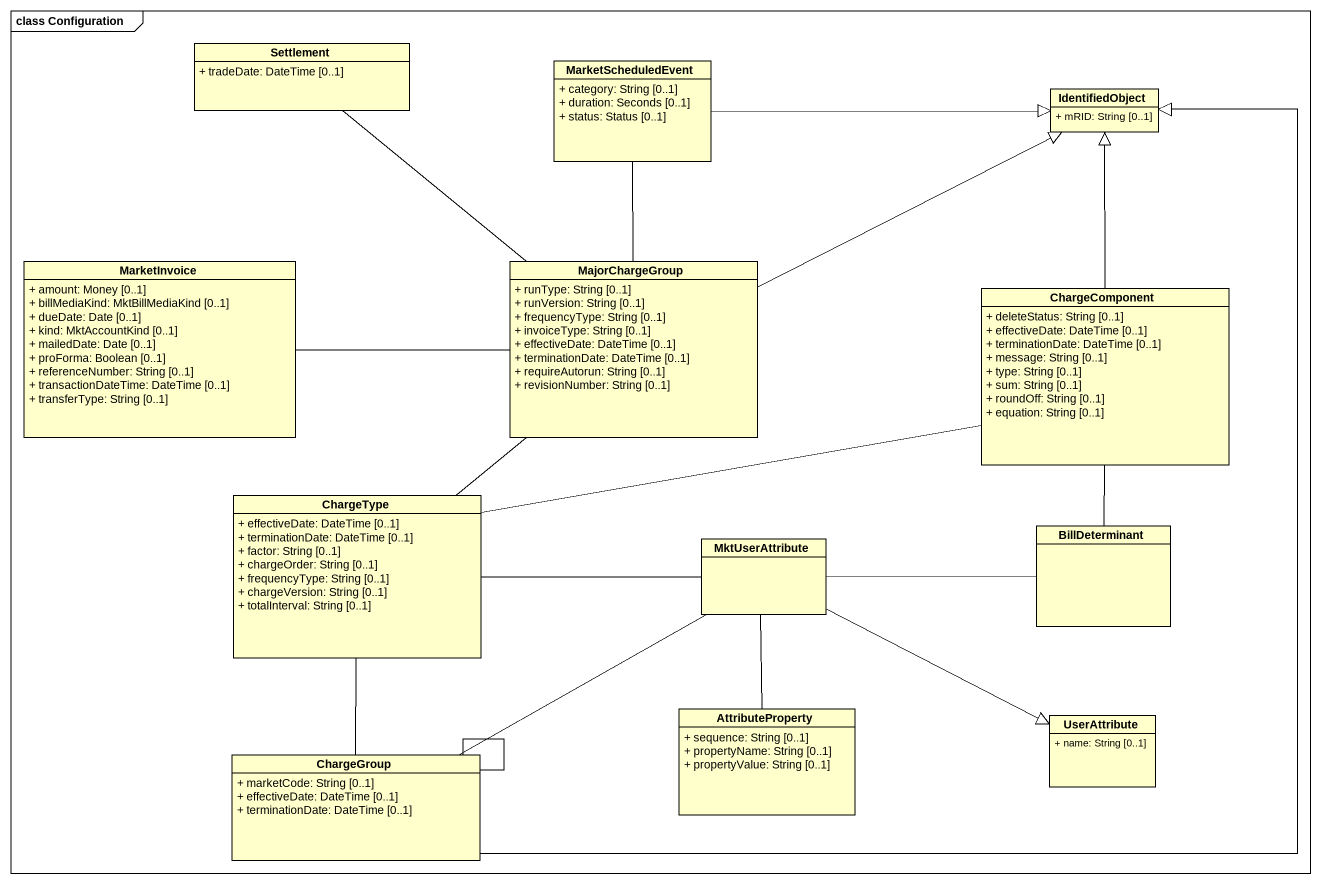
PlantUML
@startuml
mainframe class Configuration
hide circle
hide empty members
skinparam classAttributeIconSize 0
class Settlement {
  + tradeDate: DateTime [0..1]
}
class MarketScheduledEvent {
  + category: String [0..1]
  + duration: Seconds [0..1]
  + status: Status [0..1]
}
class IdentifiedObject {
  + mRID: String [0..1]
}
class MarketInvoice {
  + amount: Money [0..1]
  + billMediaKind: MktBillMediaKind [0..1]
  + dueDate: Date [0..1]
  + kind: MktAccountKind [0..1]
  + mailedDate: Date [0..1]
  + proForma: Boolean [0..1]
  + referenceNumber: String [0..1]
  + transactionDateTime: DateTime [0..1]
  + transferType: String [0..1]
}
class MajorChargeGroup {
  + runType: String [0..1]
  + runVersion: String [0..1]
  + frequencyType: String [0..1]
  + invoiceType: String [0..1]
  + effectiveDate: DateTime [0..1]
  + terminationDate: DateTime [0..1]
  + requireAutorun: String [0..1]
  + revisionNumber: String [0..1]
}
class ChargeComponent {
  + deleteStatus: String [0..1]
  + effectiveDate: DateTime [0..1]
  + terminationDate: DateTime [0..1]
  + message: String [0..1]
  + type: String [0..1]
  + sum: String [0..1]
  + roundOff: String [0..1]
  + equation: String [0..1]
}
class ChargeType {
  + effectiveDate: DateTime [0..1]
  + terminationDate: DateTime [0..1]
  + factor: String [0..1]
  + chargeOrder: String [0..1]
  + frequencyType: String [0..1]
  + chargeVersion: String [0..1]
  + totalInterval: String [0..1]
}
class BillDeterminant
class MktUserAttribute
class AttributeProperty {
  + sequence: String [0..1]
  + propertyName: String [0..1]
  + propertyValue: String [0..1]
}
class UserAttribute {
  + name: String [0..1]
}
class ChargeGroup {
  + marketCode: String [0..1]
  + effectiveDate: DateTime [0..1]
  + terminationDate: DateTime [0..1]
}
MarketScheduledEvent -right-|> IdentifiedObject
MarketInvoice -right- MajorChargeGroup
MajorChargeGroup -up- Settlement
MajorChargeGroup -up- MarketScheduledEvent
MajorChargeGroup -right-|> IdentifiedObject
MajorChargeGroup -- ChargeType
ChargeComponent -up-|> IdentifiedObject
ChargeComponent -- BillDeterminant
ChargeType -right- ChargeComponent
ChargeType -right- MktUserAttribute
ChargeType -- ChargeGroup
BillDeterminant -left- MktUserAttribute
MktUserAttribute -right-|> UserAttribute
AttributeProperty -up- MktUserAttribute
ChargeGroup -up-|> IdentifiedObject
ChargeGroup -right- MktUserAttribute
ChargeGroup -- ChargeGroup
@enduml
